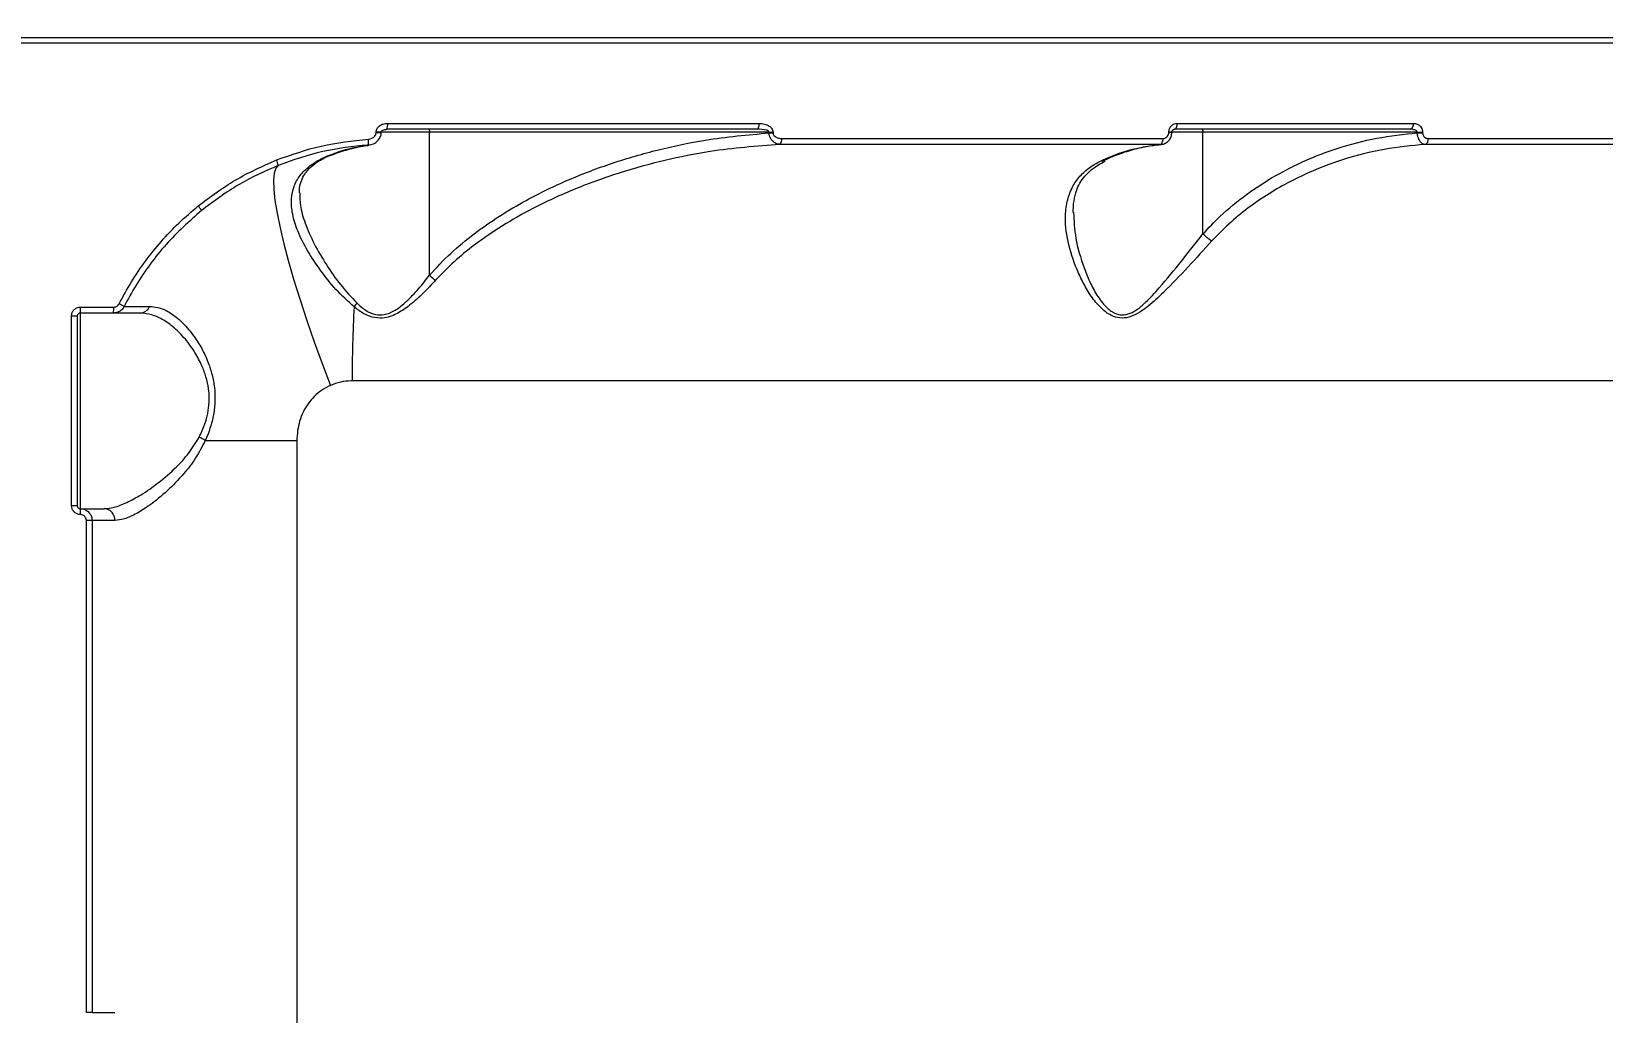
# Model space of a CAD drawing. Header units: millimetres. Extents: x 10665 to 29906, y -6125 to 7364.
# Drawn here: x 23935.1 to 24200, y 303.1 to 468.6 of the extents above; entities that cross this region are included whole.
import ezdxf

# ---------------------------------------------------------------- set-up
doc = ezdxf.new("R2010")
doc.units = ezdxf.units.MM
for name, color, linetype in [('DIKOM_ОБЪЕКТ', 7, 'Continuous'), ('DIKOM_РАЗМЕР_ЗОНА', 7, 'Continuous'), ('DIKOM_РАЗМЕР_ОБЪЕКТА', 7, 'Continuous')]:
    doc.layers.add(name, color=color, linetype=linetype)
doc.styles.add('style1', font='arial.ttf', dxfattribs={"width": 0.8})
doc.dimstyles.new('1-50', dxfattribs={"dimtxt": 300, "dimasz": 200, "dimexe": 100, "dimexo": 0, "dimgap": 100, "dimtad": 1, "dimdec": 0, "dimtxsty": 'style1', "dimcen": 0, "dimclrd": 7, "dimclre": 7, "dimadec": 1, "dimazin": 2, "dimtfac": 1, "dimtdec": 0, "dimtmove": 1, "dimatfit": 3, "dimfxl": 0, "dimlwd": 25, "dimlwe": 18, "dimarcsym": 0})

# ---------------------------------------------------------------- blocks, each defined once
blk = doc.blocks.new('*D16')
at = {"layer": 'Defpoints', "color": 0, "transparency": 16777216}
for p in [(12665, 4926.53), (12665, 1146.89), (26947.71, -1821.93)]:
    blk.add_point(p, dxfattribs=at)
at = {"layer": 'DIKOM_РАЗМЕР_ОБЪЕКТА', "color": 7, "lineweight": 18, "transparency": 16777216}
for p, q in [((12665, 1146.89), (12665, 5026.53)), ((26947.71, -1821.93), (26947.71, 5026.53))]:
    blk.add_line(p, q, dxfattribs=at)
at = {"layer": 'DIKOM_РАЗМЕР_ОБЪЕКТА', "color": 7, "lineweight": 25, "transparency": 16777216}
blk.add_line((26747.71, 4926.53), (12865, 4926.53), dxfattribs=at)
at = {"layer": 'DIKOM_РАЗМЕР_ОБЪЕКТА', "color": 7, "transparency": 16777216}
for points in [[(12865, 4959.86), (12865, 4893.19), (12665, 4926.53)], [(26747.71, 4959.86), (26747.71, 4893.19), (26947.71, 4926.53)]]:
    blk.add_solid(points, dxfattribs=at)
at = {"layer": 'DIKOM_РАЗМЕР_ОБЪЕКТА', "color": 0, "transparency": 16777216, "insert": (21497, 5179.8), "char_height": 300, "attachment_point": 5, "style": 'style1'}
blk.add_mtext('14300', dxfattribs=at)
blk = doc.blocks.new('*D15')
at = {"layer": 'Defpoints', "color": 0, "transparency": 16777216}
for p in [(20416.84, 4419.04), (19675.94, -4001.39), (28567.5, -4001.39)]:
    blk.add_point(p, dxfattribs=at)
at = {"layer": 'DIKOM_РАЗМЕР_ОБЪЕКТА', "color": 7, "lineweight": 18, "transparency": 16777216}
for p, q in [((20416.84, 4419.04), (28667.5, 4419.04)), ((19675.94, -4001.39), (28667.5, -4001.39))]:
    blk.add_line(p, q, dxfattribs=at)
at = {"layer": 'DIKOM_РАЗМЕР_ОБЪЕКТА', "color": 7, "lineweight": 25, "transparency": 16777216}
blk.add_line((28567.5, 4219.04), (28567.5, -3801.39), dxfattribs=at)
at = {"layer": 'DIKOM_РАЗМЕР_ОБЪЕКТА', "color": 7, "transparency": 16777216}
for points in [[(28534.17, 4219.04), (28600.83, 4219.04), (28567.5, 4419.04)], [(28534.17, -3801.39), (28600.83, -3801.39), (28567.5, -4001.39)]]:
    blk.add_solid(points, dxfattribs=at)
at = {"layer": 'DIKOM_РАЗМЕР_ОБЪЕКТА', "color": 0, "transparency": 16777216, "insert": (28247.96, -1553.33), "char_height": 300, "attachment_point": 5, "rotation": 90, "style": 'style1'}
blk.add_mtext('8400', dxfattribs=at)
blk = doc.blocks.new('*D14')
at = {"layer": 'Defpoints', "color": 0, "transparency": 16777216}
for p in [(28947.71, 6914.03), (10665, 1629.88), (28947.71, -1535.43)]:
    blk.add_point(p, dxfattribs=at)
at = {"layer": 'DIKOM_РАЗМЕР_ЗОНА', "color": 7, "lineweight": 18, "transparency": 16777216}
for p, q in [((10665, 1629.88), (10665, 7014.03)), ((28947.71, -1535.43), (28947.71, 7014.03))]:
    blk.add_line(p, q, dxfattribs=at)
at = {"layer": 'DIKOM_РАЗМЕР_ЗОНА', "color": 7, "lineweight": 25, "transparency": 16777216}
blk.add_line((10865, 6914.03), (28747.71, 6914.03), dxfattribs=at)
at = {"layer": 'DIKOM_РАЗМЕР_ЗОНА', "color": 7, "transparency": 16777216}
for points in [[(10865, 6947.36), (10865, 6880.69), (10665, 6914.03)], [(28747.71, 6947.36), (28747.71, 6880.69), (28947.71, 6914.03)]]:
    blk.add_solid(points, dxfattribs=at)
at = {"layer": 'DIKOM_РАЗМЕР_ЗОНА', "color": 0, "transparency": 16777216, "insert": (21431.5, 7167.3), "char_height": 300, "attachment_point": 5, "style": 'style1'}
blk.add_mtext('18300', dxfattribs=at)
blk = doc.blocks.new('*D13')
at = {"layer": 'Defpoints', "color": 0, "transparency": 16777216}
for p in [(20470.84, 6542.55), (29806, 6542.55), (19621.9, -6125)]:
    blk.add_point(p, dxfattribs=at)
at = {"layer": 'DIKOM_РАЗМЕР_ЗОНА', "color": 7, "lineweight": 18, "transparency": 16777216}
for p, q in [((20470.84, 6542.55), (29906, 6542.55)), ((19621.9, -6125), (29906, -6125))]:
    blk.add_line(p, q, dxfattribs=at)
at = {"layer": 'DIKOM_РАЗМЕР_ЗОНА', "color": 7, "lineweight": 25, "transparency": 16777216}
blk.add_line((29806, -5925), (29806, 6342.55), dxfattribs=at)
at = {"layer": 'DIKOM_РАЗМЕР_ЗОНА', "color": 7, "transparency": 16777216}
for points in [[(29772.67, 6342.55), (29839.33, 6342.55), (29806, 6542.55)], [(29772.67, -5925), (29839.33, -5925), (29806, -6125)]]:
    blk.add_solid(points, dxfattribs=at)
at = {"layer": 'DIKOM_РАЗМЕР_ЗОНА', "color": 0, "transparency": 16777216, "insert": (29552.83, 208.78), "char_height": 300, "attachment_point": 5, "rotation": 90, "style": 'style1'}
blk.add_mtext('12650', dxfattribs=at)

msp = doc.modelspace()

# ---------------------------------------------------------------- linework, layer by layer
at = {"layer": 'DIKOM_ОБЪЕКТ', "color": 7, "linetype": 'Continuous', "lineweight": 15}
for p, q in [((23928.28, 467.57), (24346.28, 467.57)), ((24347.28, 466.57), (23928.29, 466.57)), ((23993.19, 451.48), (23993.19, 451.57)), ((23994.03, 451.57), (23993.19, 451.57)), ((23994.03, 451.48), (23993.19, 451.48)), ((24002.2, 451.57), (23994.02, 451.57)), ((23994.03, 451.48), (23994.03, 451.57)), ((24057.49, 452.07), (23994.97, 452.07)), ((23995.13, 453.07), (24057.8, 453.07)), ((24002.2, 427.46), (24002.2, 451.57)), ((24059.49, 451.57), (24002.2, 451.57)), ((24059.49, 451.45), (24059.49, 451.57)), ((24059.49, 451.57), (24060.14, 451.57)), ((24059.49, 451.45), (24060.14, 451.45)), ((24060.14, 451.57), (24060.14, 451.45)), ((24061.6, 450.51), (24125.92, 450.51)), ((24126.89, 451.54), (24126.89, 451.57)), ((24127.41, 451.57), (24126.89, 451.57)), ((24127.41, 451.54), (24126.89, 451.54)), ((24127.41, 451.54), (24127.41, 451.57)), ((24132.64, 451.57), (24127.41, 451.57)), ((24167.6, 452.07), (24127.83, 452.07)), ((24128.31, 453.07), (24168.17, 453.07)), ((24132.64, 434.41), (24132.64, 451.57)), ((24168.79, 451.57), (24132.64, 451.57)), ((24168.79, 451.47), (24168.79, 451.57)), ((24168.79, 451.57), (24169.69, 451.57)), ((24168.79, 451.47), (24169.69, 451.47)), ((24169.69, 451.57), (24169.69, 451.47)), ((24170.66, 450.51), (24236.63, 450.51)), ((24125.48, 449.52), (24061.3, 449.52)), ((24125.19, 449.45), (24125.61, 449.48)), ((24235.95, 449.52), (24170.12, 449.52)), ((23985.43, 447.68), (23985.46, 447.69)), ((23943.32, 422.07), (23948.95, 422.07)), ((23941.82, 388.57), (23941.82, 420.57)), ((23942.78, 420.57), (23941.82, 420.57)), ((23942.78, 420.57), (23942.78, 388.57)), ((23948.9, 421.07), (23943.28, 421.07)), ((23943.28, 421.07), (23943.28, 388.07)), ((24309.28, 409.62), (23989.13, 409.62)), ((23964.38, 399.57), (23979.79, 399.57)), ((23979.79, 399.57), (23979.79, 49.57)), ((23942.78, 388.57), (23941.82, 388.57)), ((23943.28, 388.07), (23947.33, 388.07)), ((23944.32, 303.07), (23944.32, 386.07)), ((23945.28, 386.07), (23944.32, 386.07)), ((23949.14, 386.07), (23945.28, 386.07)), ((23945.28, 386.07), (23945.28, 303.07)), ((23945.28, 303.07), (23944.32, 303.07)), ((23945.28, 303.07), (23949.14, 303.07))]:
    msp.add_line(p, q, dxfattribs=at)
at = {"layer": 'DIKOM_ОБЪЕКТ', "color": 7, "linetype": 'Continuous', "lineweight": 15, "flags": 128}
for points in [[(24002.04, 452.07), (24002.07, 452.06), (24002.1, 452.04), (24002.13, 451.99), (24002.15, 451.93), (24002.17, 451.85), (24002.19, 451.77), (24002.2, 451.67), (24002.2, 451.57)], [(24057.49, 452.07), (24057.55, 452.09), (24057.6, 452.15), (24057.66, 452.24), (24057.7, 452.37), (24057.74, 452.52), (24057.77, 452.69), (24057.79, 452.88), (24057.8, 453.07)], [(24125.48, 449.52), (24125.57, 449.55), (24125.65, 449.61), (24125.72, 449.71), (24125.79, 449.83), (24125.84, 449.98), (24125.88, 450.15), (24125.91, 450.33), (24125.92, 450.51)], [(24127.83, 452.07), (24127.92, 452.09), (24128.01, 452.15), (24128.09, 452.24), (24128.17, 452.37), (24128.23, 452.52), (24128.27, 452.69), (24128.3, 452.88), (24128.31, 453.07)], [(24132.48, 452.07), (24132.51, 452.06), (24132.54, 452.04), (24132.57, 451.99), (24132.59, 451.93), (24132.61, 451.85), (24132.62, 451.77), (24132.63, 451.67), (24132.64, 451.57)], [(24167.6, 452.07), (24167.71, 452.09), (24167.82, 452.15), (24167.91, 452.24), (24168, 452.37), (24168.07, 452.52), (24168.13, 452.69), (24168.16, 452.88), (24168.17, 453.07)], [(23976.67, 445.97), (23976.25, 445.49), (23975.99, 444.65), (23975.88, 443.46), (23975.93, 441.93), (23976.13, 440.06), (23976.48, 437.9), (23976.98, 435.44), (23977.63, 432.72), (23978.41, 429.77), (23979.32, 426.61), (23980.36, 423.28), (23981.51, 419.8), (23982.75, 416.22), (23984.08, 412.56), (23985.49, 408.87)], [(23985.11, 447.62), (23985.36, 447.65), (23985.43, 447.68)]]:
    msp.add_lwpolyline(points, dxfattribs=at)
at = {"layer": 'DIKOM_ОБЪЕКТ', "color": 7, "linetype": 'Continuous', "lineweight": 15}
for centre, radius, start, end in [((23993.46, 452.83), 1.69, 333.3502, 8.2977), ((24060.45, 450.31), 1.16, 316.8675, 10.0302), ((24169.74, 450.36), 0.928, 294.1087, 9.2847), ((23989.95, 450.05), 1.97, 340.8667, 10.2066), ((23974.29, 445.81), 2.38, 3.7655, 27.0854), ((23960.57, 436.72), 3.56, 27.4646, 42.7854), ((24008.17, 433.58), 8.55, 225.711, 234.6033), ((23936.75, 421.82), 6.58, 353.4515, 2.1745), ((23944.06, 421.83), 4.89, 351.1713, 2.9226), ((23945.66, 413.86), 9.71, 58.8625, 64.4825), ((23953.33, 422.83), 1.76, 271.8286, 338.8598), ((24225.52, 409.75), 236.38, 177.0036, 180.0293), ((23985.03, 426.27), 6.08, 316.7288, 324.3462), ((23960.43, 393.22), 7.48, 58.1396, 67.1666), ((23936.75, 387.32), 6.58, 357.8247, 6.5493), ((23947.23, 386.17), 1.91, 357.2441, 86.9562)]:
    msp.add_arc(centre, radius, start, end, dxfattribs=at)
for points, knots in [([(23991.89, 450.4), (23992.06, 450.43), (23992.38, 450.48), (23992.79, 450.71), (23993.05, 450.99), (23993.17, 451.26), (23993.18, 451.42), (23993.19, 451.48)], [0, 0, 0, 0, 0.273462, 0.539314, 0.738684, 0.898905, 1, 1, 1, 1]), ([(23991.96, 449.43), (23992, 449.43), (23992.35, 449.45), (23992.93, 449.69), (23993.57, 450.19), (23993.92, 450.8), (23994.07, 451.26), (23994.03, 451.48), (23994.03, 451.48)], [0, 0, 0, 0, 0.037457, 0.332086, 0.5751, 0.792385, 0.996421, 1, 1, 1, 1]), ([(23993.19, 451.57), (23993.2, 451.68), (23993.22, 451.94), (23993.42, 452.33), (23993.81, 452.71), (23994.4, 453.01), (23994.88, 453.05), (23995.13, 453.07)], [0, 0, 0, 0, 0.120583, 0.278371, 0.470578, 0.720819, 1, 1, 1, 1]), ([(23994.04, 451.51), (23994.04, 451.53), (23994.03, 451.56), (23994.03, 451.61), (23994.06, 451.68), (23994.14, 451.79), (23994.34, 451.94), (23994.63, 452.06), (23994.86, 452.06), (23994.97, 452.06)], [0, 0, 0, 0, 0.041356, 0.076002, 0.121234, 0.224813, 0.42178, 0.731755, 1, 1, 1, 1]), ([(24002.2, 427.46), (24003.37, 428.72), (24005.71, 431.23), (24009.72, 434.5), (24013.98, 437.48), (24019.28, 440.59), (24025.62, 443.65), (24033.08, 446.48), (24040.79, 448.7), (24049.61, 450.57), (24055.89, 451.13), (24059.49, 451.45)], [0, 0, 0, 0, 0.079269, 0.158594, 0.24059, 0.322608, 0.447233, 0.571894, 0.699862, 0.827838, 1, 1, 1, 1]), ([(24059.49, 451.57), (24059.49, 451.59), (24059.48, 451.63), (24059.44, 451.69), (24059.29, 451.81), (24058.64, 452.04), (24058, 452.06), (24057.49, 452.07)], [0, 0, 0, 0, 0.023936, 0.053465, 0.107092, 0.279448, 1, 1, 1, 1]), ([(24057.8, 453.07), (24058.1, 453.05), (24058.69, 453.01), (24059.41, 452.71), (24059.86, 452.32), (24060.09, 451.94), (24060.12, 451.7), (24060.14, 451.57)], [0, 0, 0, 0, 0.304748, 0.587631, 0.766468, 0.882866, 1, 1, 1, 1]), ([(24061.3, 449.52), (24061.07, 449.55), (24060.61, 449.62), (24060.05, 450.03), (24059.71, 450.52), (24059.53, 450.99), (24059.5, 451.29), (24059.49, 451.45)], [0, 0, 0, 0, 0.270462, 0.533556, 0.718155, 0.855283, 1, 1, 1, 1]), ([(24060.14, 451.45), (24060.15, 451.37), (24060.16, 451.21), (24060.31, 450.98), (24060.59, 450.74), (24061.04, 450.55), (24061.41, 450.53), (24061.6, 450.51)], [0, 0, 0, 0, 0.120608, 0.24065, 0.416865, 0.694977, 1, 1, 1, 1]), ([(24125.59, 449.53), (24125.61, 449.53), (24125.86, 449.51), (24126.36, 449.71), (24126.95, 450.16), (24127.35, 450.82), (24127.38, 451.31), (24127.4, 451.54)], [0, 0, 0, 0, 0.015525, 0.261269, 0.5139, 0.77096, 1, 1, 1, 1]), ([(24125.92, 450.51), (24126.03, 450.53), (24126.26, 450.55), (24126.57, 450.75), (24126.79, 451.04), (24126.88, 451.32), (24126.89, 451.49), (24126.89, 451.54)], [0, 0, 0, 0, 0.23367, 0.467336, 0.695563, 0.908751, 1, 1, 1, 1]), ([(24126.89, 451.57), (24126.89, 451.65), (24126.9, 451.9), (24127.04, 452.31), (24127.36, 452.73), (24127.8, 453.02), (24128.14, 453.06), (24128.31, 453.07)], [0, 0, 0, 0, 0.093166, 0.303915, 0.530243, 0.765184, 1, 1, 1, 1]), ([(24127.42, 451.57), (24127.42, 451.6), (24127.42, 451.67), (24127.45, 451.78), (24127.51, 451.9), (24127.6, 452), (24127.71, 452.07), (24127.79, 452.06), (24127.83, 452.06)], [0, 0, 0, 0, 0.067642, 0.185534, 0.324165, 0.501586, 0.745862, 1, 1, 1, 1]), ([(24132.64, 434.41), (24133.59, 435.42), (24135.88, 437.85), (24139.96, 441.16), (24144.8, 444.31), (24149.92, 446.89), (24155.64, 449.06), (24161.94, 450.73), (24166.51, 451.22), (24168.79, 451.47)], [0, 0, 0, 0, 0.099979, 0.239903, 0.380322, 0.520384, 0.660145, 0.830068, 1, 1, 1, 1]), ([(24168.79, 451.57), (24168.79, 451.6), (24168.78, 451.65), (24168.73, 451.75), (24168.59, 451.86), (24168.37, 451.97), (24168.05, 452.05), (24167.78, 452.07), (24167.62, 452.07), (24167.6, 452.07)], [0, 0, 0, 0, 0.055311, 0.109786, 0.243656, 0.41755, 0.651781, 0.951857, 1, 1, 1, 1]), ([(24168.17, 453.07), (24168.2, 453.07), (24168.4, 453.07), (24168.76, 452.99), (24169.17, 452.73), (24169.46, 452.4), (24169.65, 452.01), (24169.68, 451.72), (24169.69, 451.57)], [0, 0, 0, 0, 0.039239, 0.287232, 0.495181, 0.671003, 0.835293, 1, 1, 1, 1]), ([(24170.12, 449.52), (24170.09, 449.52), (24169.92, 449.53), (24169.62, 449.65), (24169.27, 449.98), (24169.02, 450.41), (24168.84, 450.91), (24168.81, 451.28), (24168.79, 451.47)], [0, 0, 0, 0, 0.039151, 0.268329, 0.466386, 0.643644, 0.819926, 1, 1, 1, 1]), ([(24169.69, 451.47), (24169.7, 451.38), (24169.71, 451.19), (24169.84, 450.94), (24170.02, 450.73), (24170.28, 450.57), (24170.51, 450.52), (24170.64, 450.51), (24170.66, 450.51)], [0, 0, 0, 0, 0.167359, 0.334436, 0.509116, 0.71306, 0.957716, 1, 1, 1, 1]), ([(23976.41, 446.9), (23978.9, 447.77), (23983.93, 449.55), (23989.22, 450.12), (23991.89, 450.4)], [0, 0, 0, 0, 0.493841, 1, 1, 1, 1]), ([(23991.81, 449.41), (23989.26, 449.14), (23984.09, 448.59), (23979.16, 446.85), (23976.67, 445.97)], [0, 0, 0, 0, 0.493846, 1, 1, 1, 1]), ([(23985.11, 447.62), (23986.09, 447.99), (23988.28, 448.82), (23990.55, 449.2), (23991.81, 449.41)], [0, 0, 0, 0, 0.445111, 1, 1, 1, 1]), ([(23985.45, 447.62), (23985.67, 447.71), (23986.78, 448.18), (23988.83, 448.79), (23990.79, 449.24), (23991.85, 449.35), (23991.97, 449.36)], [0, 0, 0, 0, 0.101122, 0.522002, 0.944155, 1, 1, 1, 1]), ([(24061.3, 449.52), (24057.36, 449.21), (24050.84, 448.7), (24041.85, 446.88), (24034.25, 444.81), (24026.76, 442.11), (24020.15, 439.07), (24014.46, 435.85), (24010.08, 432.85), (24006.29, 429.78), (24004.25, 427.67), (24003.22, 426.61)], [0, 0, 0, 0, 0.186752, 0.30973, 0.432702, 0.558512, 0.684283, 0.77401, 0.864308, 0.931893, 1, 1, 1, 1]), ([(24115.48, 446.76), (24115.76, 446.89), (24117.47, 447.68), (24120.78, 448.87), (24123.89, 449.3), (24125.48, 449.52)], [0, 0, 0, 0, 0.084988, 0.533468, 1, 1, 1, 1]), ([(24116.02, 446.82), (24116.05, 446.84), (24116.96, 447.33), (24118.81, 448.04), (24121.57, 448.89), (24123.71, 449.35), (24124.93, 449.43), (24125.19, 449.45)], [0, 0, 0, 0, 0.011443, 0.310365, 0.611977, 0.91582, 1, 1, 1, 1]), ([(24170.12, 449.52), (24167.81, 449.29), (24163.15, 448.84), (24156.79, 447.22), (24150.26, 444.81), (24144.88, 442.02), (24140.26, 438.84), (24137.01, 436.19), (24135.08, 434.19), (24134.14, 433.23)], [0, 0, 0, 0, 0.173875, 0.35014, 0.488061, 0.692275, 0.797116, 0.90194, 1, 1, 1, 1]), ([(23963.18, 439.13), (23965.22, 440.66), (23969.34, 443.76), (23974.04, 445.84), (23976.41, 446.9)], [0, 0, 0, 0, 0.494176, 1, 1, 1, 1]), ([(23976.67, 445.97), (23974.4, 444.96), (23969.8, 442.92), (23965.77, 439.89), (23963.73, 438.36)], [0, 0, 0, 0, 0.494155, 1, 1, 1, 1]), ([(23989.46, 422.1), (23988.41, 423.08), (23986.31, 425.02), (23983.75, 428.32), (23981.53, 431.63), (23979.92, 434.83), (23979.01, 437.75), (23978.81, 440.25), (23979.26, 442.43), (23980.27, 444.3), (23981.91, 445.93), (23983.65, 447), (23984.82, 447.5), (23985.11, 447.62)], [0, 0, 0, 0, 0.10368, 0.207542, 0.320573, 0.433541, 0.533811, 0.634, 0.718487, 0.802911, 0.887958, 0.972928, 1, 1, 1, 1]), ([(23980.27, 441.32), (23980.27, 441.49), (23980.24, 442.13), (23980.46, 443.1), (23980.92, 444.21), (23981.61, 445.17), (23982.53, 446.05), (23983.69, 446.84), (23984.69, 447.38), (23985.33, 447.62), (23985.46, 447.67)], [0, 0, 0, 0, 0.061912, 0.230505, 0.406034, 0.553235, 0.692147, 0.839919, 0.966859, 1, 1, 1, 1]), ([(24134.14, 433.23), (24132.81, 431.77), (24130.16, 428.86), (24126.6, 425.09), (24123.87, 422.55), (24122.02, 421.19), (24120.53, 420.42), (24118.98, 420.12), (24117.37, 420.46), (24115.71, 421.58), (24114.12, 423.34), (24112.75, 425.52), (24111.24, 428.63), (24109.85, 432.57), (24109.32, 436.65), (24109.66, 439.9), (24110.48, 442.24), (24111.82, 444.17), (24113.44, 445.66), (24114.84, 446.41), (24115.48, 446.76)], [0, 0, 0, 0, 0.092468, 0.184898, 0.239043, 0.266943, 0.294688, 0.32109, 0.347551, 0.383071, 0.430777, 0.478883, 0.526948, 0.627677, 0.728242, 0.791196, 0.854064, 0.905397, 0.956677, 1, 1, 1, 1]), ([(24110.77, 438.04), (24110.78, 438.55), (24110.8, 439.7), (24111.15, 441.26), (24111.67, 442.7), (24112.43, 443.89), (24113.5, 445), (24114.73, 445.95), (24115.72, 446.47), (24116.16, 446.7)], [0, 0, 0, 0, 0.133246, 0.305595, 0.447633, 0.5938, 0.743246, 0.887245, 1, 1, 1, 1]), ([(24115.48, 446.76), (24115.5, 446.76), (24115.66, 446.73), (24115.86, 446.72), (24115.99, 446.82), (24116.01, 446.84)], [0, 0, 0, 0, 0.103625, 0.836633, 1, 1, 1, 1]), ([(23980.31, 441.32), (23980.32, 440.62), (23980.35, 439.01), (23981.19, 436.14), (23982.66, 432.77), (23984.73, 429.29), (23987.06, 425.83), (23989, 423.76), (23989.97, 422.73)], [0, 0, 0, 0, 0.124821, 0.28875, 0.475012, 0.661384, 0.830846, 1, 1, 1, 1]), ([(23949.84, 422.62), (23950.51, 423.86), (23951.85, 426.35), (23954.24, 429.85), (23956.91, 433.17), (23959.88, 436.31), (23962.08, 438.19), (23963.18, 439.13)], [0, 0, 0, 0, 0.19768, 0.395383, 0.593089, 0.796542, 1, 1, 1, 1]), ([(23963.73, 438.36), (23961.67, 436.52), (23958.54, 433.73), (23955.05, 429.35), (23952.66, 425.86), (23951.33, 423.39), (23950.68, 422.17)], [0, 0, 0, 0, 0.395169, 0.598677, 0.80218, 1, 1, 1, 1]), ([(24110.83, 438.07), (24110.9, 436.62), (24111.03, 433.58), (24112.23, 429.59), (24113.51, 426.35), (24114.7, 424.07), (24116.09, 422.22), (24117.56, 421.01), (24119.02, 420.64), (24120.38, 420.96), (24121.64, 421.72), (24122.47, 422.42), (24123.72, 423.57), (24125.85, 425.9), (24129.05, 429.84), (24131.44, 432.89), (24132.64, 434.41)], [0, 0, 0, 0, 0.128955, 0.272153, 0.339269, 0.406423, 0.473001, 0.520165, 0.554163, 0.588079, 0.622443, 0.657031, 0.662688, 0.737902, 0.868921, 1, 1, 1, 1]), ([(24132.64, 434.41), (24132.64, 434.41), (24132.64, 434.41), (24132.64, 434.41), (24132.64, 434.41), (24132.64, 434.41)], [0, 0, 0, 0, 0.43271, 0.75593, 1, 1, 1, 1]), ([(24134.14, 433.23), (24134.09, 433.26), (24133.94, 433.35), (24133.6, 433.57), (24133.12, 433.95), (24132.8, 434.26), (24132.64, 434.41)], [0, 0, 0, 0, 0.107452, 0.349472, 0.674718, 1, 1, 1, 1]), ([(23989.97, 422.73), (23990.45, 422.29), (23991.37, 421.48), (23992.97, 420.74), (23994.69, 420.71), (23995.84, 421.21), (23997.08, 421.97), (23998.51, 423.16), (24000.38, 425.14), (24001.59, 426.69), (24002.2, 427.46)], [0, 0, 0, 0, 0.129797, 0.245123, 0.338462, 0.455788, 0.477232, 0.617721, 0.808692, 1, 1, 1, 1]), ([(24003.22, 426.61), (24002.53, 425.87), (24001.16, 424.39), (23999.05, 422.49), (23996.91, 420.98), (23994.88, 420.18), (23992.86, 420.21), (23991.07, 420.89), (23990.01, 421.69), (23989.46, 422.1)], [0, 0, 0, 0, 0.184781, 0.369249, 0.509086, 0.652215, 0.750861, 0.870212, 1, 1, 1, 1]), ([(23941.82, 420.57), (23941.83, 420.68), (23941.84, 420.96), (23942.02, 421.38), (23942.36, 421.77), (23942.82, 422.02), (23943.15, 422.06), (23943.32, 422.07)], [0, 0, 0, 0, 0.140641, 0.355114, 0.569885, 0.784886, 1, 1, 1, 1]), ([(23950.68, 422.17), (23950.65, 422.12), (23950.52, 421.87), (23950.17, 421.49), (23949.57, 421.14), (23949.12, 421.1), (23948.9, 421.07)], [0, 0, 0, 0, 0.080679, 0.387069, 0.693578, 1, 1, 1, 1]), ([(23948.95, 422.07), (23949.06, 422.09), (23949.29, 422.11), (23949.59, 422.28), (23949.76, 422.47), (23949.83, 422.6), (23949.84, 422.62)], [0, 0, 0, 0, 0.306718, 0.613309, 0.919445, 1, 1, 1, 1]), ([(23950.68, 422.17), (23950.78, 422.17), (23950.97, 422.17), (23952.38, 422.18), (23953.86, 422.19), (23954.72, 422.2), (23954.97, 422.2)], [0, 0, 0, 0, 0.336235, 0.682237, 0.908789, 1, 1, 1, 1]), ([(23954.97, 422.2), (23955.6, 422.14), (23956.84, 422.01), (23958.76, 421), (23960.67, 419.42), (23962.36, 417.42), (23963.8, 415.13), (23964.84, 412.91), (23965.55, 410.68), (23965.97, 408.52), (23966.06, 406.25), (23965.77, 403.4), (23965.08, 401.17), (23964.47, 399.79), (23964.38, 399.57)], [0, 0, 0, 0, 0.110101, 0.220217, 0.329286, 0.438311, 0.524962, 0.611516, 0.675343, 0.739096, 0.803995, 0.868889, 0.979729, 1, 1, 1, 1]), ([(23943.28, 421.07), (23943.23, 421.07), (23943.12, 421.06), (23942.97, 420.97), (23942.85, 420.84), (23942.79, 420.7), (23942.79, 420.61), (23942.78, 420.57)], [0, 0, 0, 0, 0.215483, 0.430684, 0.645386, 0.859615, 1, 1, 1, 1]), ([(23953.39, 421.07), (23952.54, 421.07), (23950.8, 421.07), (23949.22, 421.07), (23949.01, 421.07), (23948.9, 421.07)], [0, 0, 0, 0, 0.317516, 0.653916, 1, 1, 1, 1]), ([(23963.33, 400.11), (23963.43, 400.31), (23964.06, 401.57), (23964.76, 403.55), (23965.08, 406.05), (23965.03, 407.46), (23964.85, 408.89), (23964.53, 410.33), (23963.76, 412.4), (23962.66, 414.47), (23961.15, 416.58), (23959.36, 418.46), (23957.38, 419.93), (23955.36, 420.89), (23954.05, 421.01), (23953.39, 421.07)], [0, 0, 0, 0, 0.020101, 0.128726, 0.185269, 0.244004, 0.254864, 0.316793, 0.380589, 0.466419, 0.55463, 0.663823, 0.776166, 0.886556, 1, 1, 1, 1]), ([(23985.49, 408.87), (23984.97, 408.6), (23983.52, 407.85), (23981.59, 405.84), (23980.08, 402.89), (23979.88, 400.69), (23979.79, 399.57)], [0, 0, 0, 0, 0.152961, 0.428373, 0.711428, 1, 1, 1, 1]), ([(23989.13, 409.62), (23989.07, 409.62), (23988.43, 409.62), (23987.18, 409.49), (23986.06, 409.08), (23985.49, 408.87)], [0, 0, 0, 0, 0.046811, 0.514279, 1, 1, 1, 1]), ([(23947.33, 388.07), (23947.87, 388.12), (23949.03, 388.23), (23951.14, 389.06), (23953.66, 390.43), (23956.52, 392.41), (23959.25, 394.79), (23961.64, 397.33), (23962.76, 399.18), (23963.33, 400.11)], [0, 0, 0, 0, 0.122709, 0.262462, 0.406017, 0.574924, 0.748263, 0.872369, 1, 1, 1, 1]), ([(23964.38, 399.57), (23963.86, 398.57), (23962.81, 396.52), (23960.56, 393.68), (23957.93, 390.97), (23955.22, 388.75), (23952.78, 387.18), (23950.77, 386.25), (23949.66, 386.13), (23949.14, 386.07)], [0, 0, 0, 0, 0.126096, 0.256726, 0.424335, 0.596862, 0.7353, 0.877569, 1, 1, 1, 1]), ([(23943.32, 387.07), (23943.21, 387.08), (23942.93, 387.1), (23942.51, 387.28), (23942.13, 387.62), (23941.87, 388.07), (23941.84, 388.41), (23941.82, 388.57)], [0, 0, 0, 0, 0.141849, 0.356725, 0.571326, 0.785723, 1, 1, 1, 1]), ([(23942.78, 388.57), (23942.79, 388.52), (23942.8, 388.41), (23942.89, 388.26), (23943.01, 388.14), (23943.15, 388.08), (23943.25, 388.08), (23943.28, 388.07)], [0, 0, 0, 0, 0.214008, 0.428152, 0.642819, 0.857914, 1, 1, 1, 1]), ([(23943.28, 388.07), (23943.43, 388.06), (23943.8, 388.04), (23944.37, 387.8), (23944.87, 387.35), (23945.22, 386.75), (23945.26, 386.3), (23945.28, 386.07)], [0, 0, 0, 0, 0.141716, 0.356396, 0.570957, 0.785459, 1, 1, 1, 1]), ([(23944.32, 386.07), (23944.31, 386.19), (23944.29, 386.41), (23944.12, 386.71), (23943.86, 386.94), (23943.58, 387.06), (23943.4, 387.07), (23943.32, 387.07)], [0, 0, 0, 0, 0.214239, 0.428572, 0.643168, 0.858084, 1, 1, 1, 1])]:
    msp.add_open_spline(points, degree=3, knots=knots, dxfattribs=at)

# ---------------------------------------------------------------- dimensions: what is measured, and where the dimension line sits
at = {"layer": 'DIKOM_РАЗМЕР_ЗОНА'}
dim = msp.add_linear_dim(base=(28947.71, 6914.03), p1=(10665, 1629.88), p2=(28947.71, -1535.43), text='18300', dimstyle='1-50', override={"dimscale": 1, "dimtix": 0, "dimtofl": 1, "dimtmove": 1, "dimatfit": 3}, dxfattribs=at)
dim.commit()
dim.dimension.update_dxf_attribs({"geometry": '*D14', "text_midpoint": (21431.5, 6914.03), "dimtype": 160})
dim = msp.add_linear_dim(base=(29806, 6542.55), p1=(19621.9, -6125), p2=(20470.84, 6542.55), angle=90, text='12650', dimstyle='1-50', dxfattribs=at)
dim.commit()
dim.dimension.update_dxf_attribs({"geometry": '*D13', "text_midpoint": (29806, 208.78), "dimtype": 160})
at = {"layer": 'DIKOM_РАЗМЕР_ОБЪЕКТА'}
dim = msp.add_linear_dim(base=(12665, 4926.53), p1=(26947.71, -1821.93), p2=(12665, 1146.89), angle=180, text='14300', dimstyle='1-50', override={"dimscale": 1, "dimtix": 0, "dimtofl": 1, "dimtmove": 1, "dimatfit": 3}, dxfattribs=at)
dim.commit()
dim.dimension.update_dxf_attribs({"geometry": '*D16', "text_midpoint": (21497, 4926.53), "dimtype": 160})
dim = msp.add_linear_dim(base=(28567.5, -4001.39), p1=(20416.84, 4419.04), p2=(19675.94, -4001.39), angle=90, text='8400', dimstyle='1-50', dxfattribs=at)
dim.commit()
dim.dimension.update_dxf_attribs({"geometry": '*D15', "text_midpoint": (28501.13, -1553.33), "dimtype": 160})

doc.saveas('drawing.dxf')
